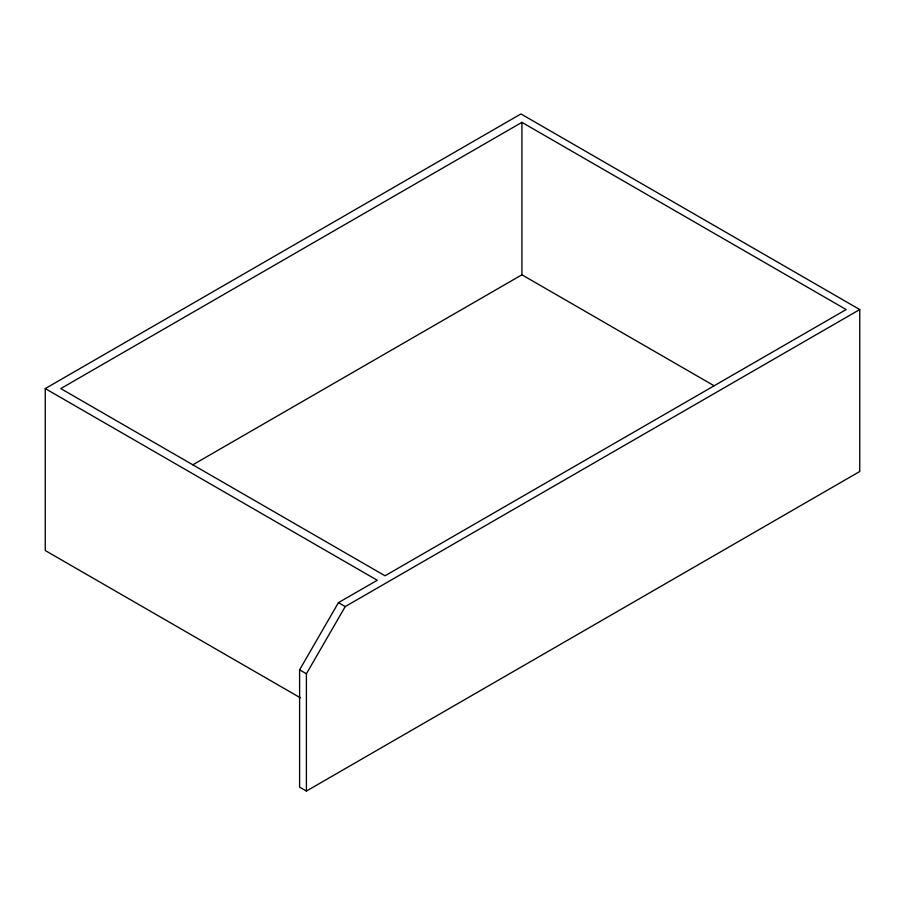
<?xml version="1.0" encoding="UTF-8"?>
<svg xmlns="http://www.w3.org/2000/svg" width="905" height="905" viewBox="0 0 905 905"><rect width="100%" height="100%" fill="white"/><g stroke="black" fill="none" stroke-linecap="round" stroke-linejoin="round"><path stroke-width="1.36" d="M45.25 388.584L377.272 580.263L338.436 602.64L299.612 669.847L299.6 787.135L306.399 791.061L859.75 471.494L859.75 309.555L520.941 113.94L45.25 388.584L45.25 550.523L300.358 697.812M306.399 791.061L306.399 673.773L345.235 606.565L859.75 309.555M521.914 122.345L60.782 388.584L385.032 575.784L846.164 309.555L521.914 122.345L521.914 274.803L192.878 464.763M521.914 274.803L714.011 385.711M338.436 602.64L345.235 606.565M299.612 669.847L306.399 673.773"/></g></svg>
